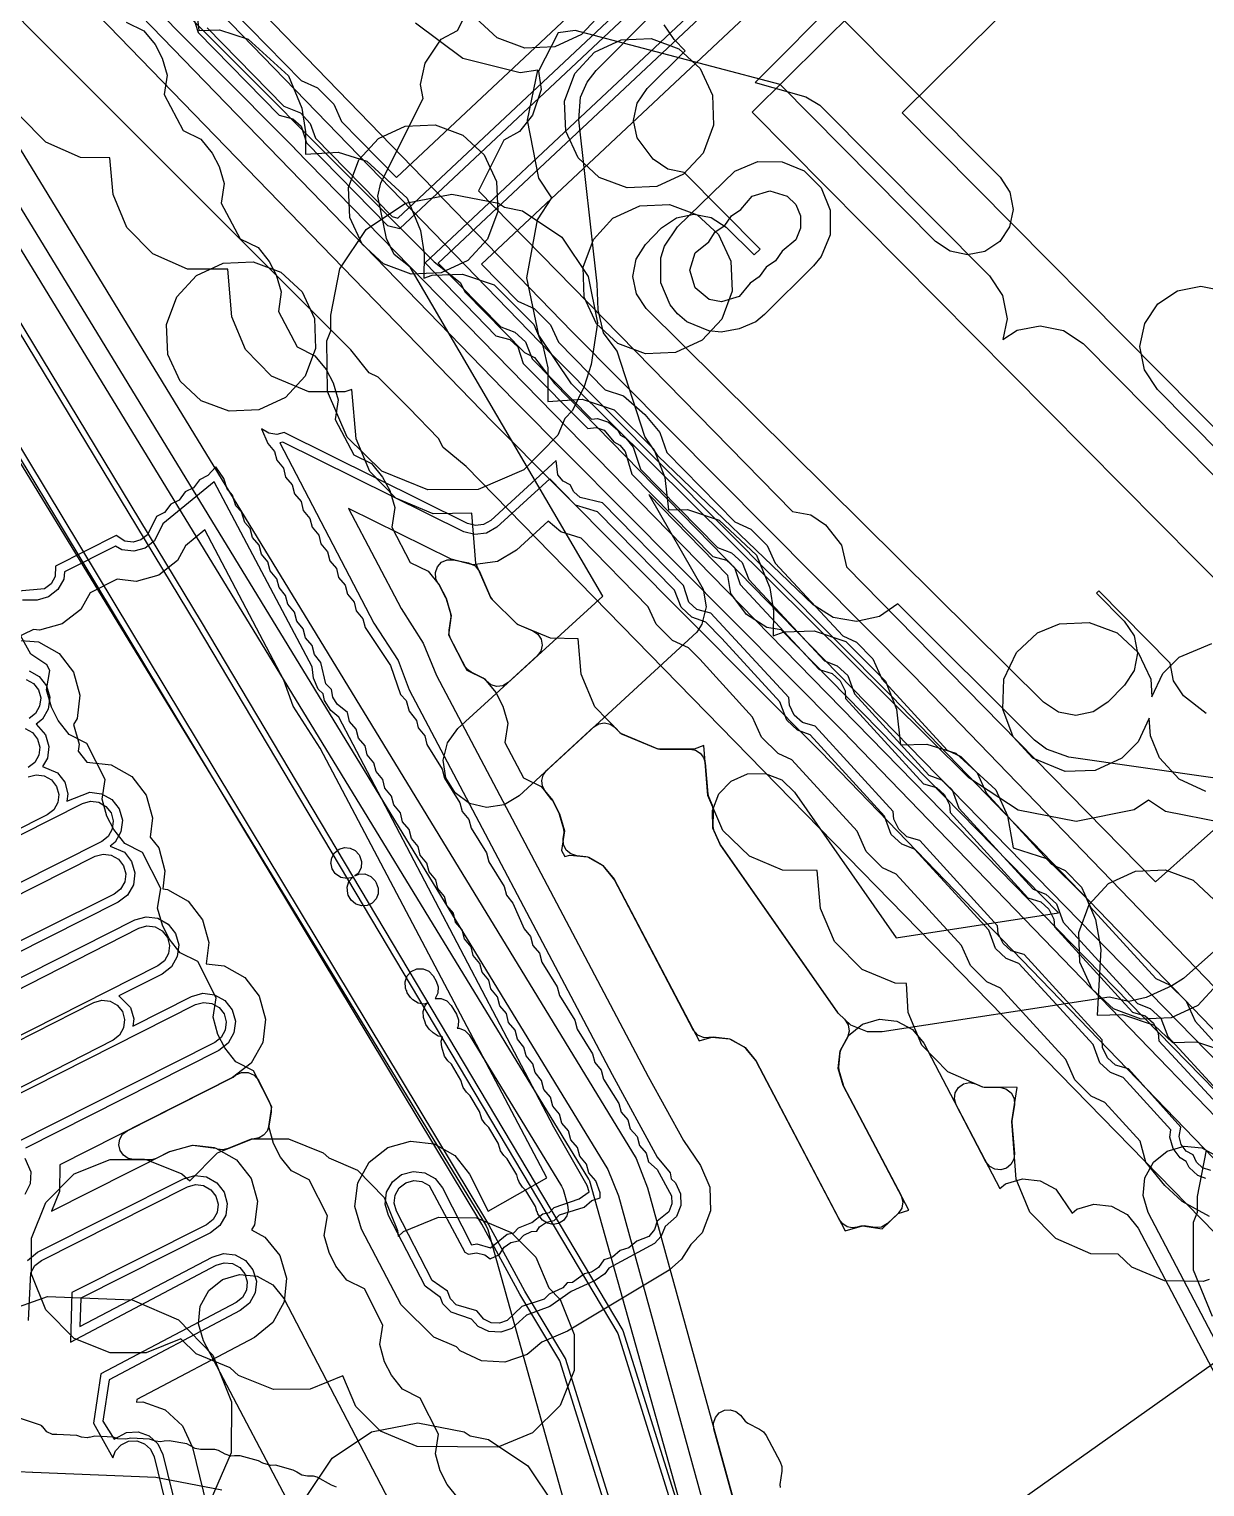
# Model space of a CAD drawing. Header units: metres. Extents: x -2677 to -840, y 169 to 1487.
# Drawn here: x -1627.6 to -1588.8, y 901.7 to 949.78 of the extents above; entities that cross this region are included whole.
import ezdxf

# ---------------------------------------------------------------- set-up
doc = ezdxf.new("R2010")
doc.units = ezdxf.units.M
for name, color, linetype in [('AI_GREENING_ALLOWED_ZONE', 4, 'Continuous'), ('AI_GREENING_EXCLUSIONS', 1, 'Continuous'), ('AI_GREENING_LAWN', 82, 'Continuous')]:
    doc.layers.add(name, color=color, linetype=linetype)

msp = doc.modelspace()

# ---------------------------------------------------------------- linework, layer by layer
at = {"layer": 'AI_GREENING_ALLOWED_ZONE'}
for points in [[(-1614.089, 931.477), (-1614.182, 931.657), (-1614.196, 931.859), (-1614.128, 932.05), (-1613.99, 932.199), (-1613.805, 932.28), (-1613.602, 932.282), (-1613.102, 932.181), (-1612.886, 932.079), (-1612.742, 931.89), (-1612.377, 931.048), (-1612.323, 930.969), (-1611.515, 930.181), (-1611.437, 930.13), (-1610.976, 929.937), (-1610.811, 929.825), (-1610.703, 929.658), (-1610.669, 929.461), (-1610.714, 929.268), (-1610.831, 929.107), (-1611.789, 928.23), (-1611.965, 928.126), (-1612.167, 928.101), (-1612.362, 928.158), (-1612.519, 928.289), (-1612.535, 928.31), (-1612.621, 928.379), (-1613.01, 928.569), (-1613.139, 928.66), (-1613.233, 928.786), (-1613.691, 929.658), (-1613.741, 929.807), (-1613.743, 929.964), (-1613.679, 930.394), (-1613.686, 930.501), (-1613.83, 930.986), (-1613.848, 931.031), (-1614.058, 931.43), (-1614.085, 931.471), (-1614.089, 931.477)], [(-1610.575, 924.644), (-1610.664, 924.809), (-1610.685, 924.995), (-1610.637, 925.176), (-1610.525, 925.326), (-1608.962, 926.765), (-1608.798, 926.866), (-1608.61, 926.897), (-1608.423, 926.855), (-1608.265, 926.746), (-1608.11, 926.587), (-1608.028, 926.532), (-1606.889, 926.055), (-1606.793, 926.036), (-1605.791, 926.036), (-1605.609, 926.002), (-1605.452, 925.904), (-1605.342, 925.756), (-1605.292, 925.578), (-1605.206, 924.545), (-1605.186, 924.467), (-1605.064, 924.186), (-1605.023, 923.975), (-1605.035, 923.482), (-1605.014, 923.377), (-1604.81, 922.914), (-1604.786, 922.871), (-1600.92, 917.35), (-1600.889, 917.313), (-1600.69, 917.123), (-1600.57, 916.943), (-1600.537, 916.73), (-1600.596, 916.523), (-1600.814, 916.122), (-1600.843, 916.03), (-1600.894, 915.545), (-1600.885, 915.449), (-1600.74, 914.959), (-1600.722, 914.913), (-1598.826, 911.308), (-1598.77, 911.102), (-1598.804, 910.891), (-1598.923, 910.714), (-1599.271, 910.382), (-1599.466, 910.266), (-1599.693, 910.249), (-1600.049, 910.304), (-1600.157, 910.297), (-1600.273, 910.262), (-1600.443, 910.242), (-1600.609, 910.281), (-1600.753, 910.373), (-1600.858, 910.509), (-1603.596, 915.719), (-1603.623, 915.76), (-1603.945, 916.157), (-1604.019, 916.219), (-1604.447, 916.452), (-1604.539, 916.48), (-1605.023, 916.531), (-1605.168, 916.518), (-1605.169, 916.524), (-1605.328, 916.515), (-1605.537, 916.603), (-1605.685, 916.775), (-1608.286, 921.722), (-1608.313, 921.763), (-1608.634, 922.16), (-1608.709, 922.222), (-1609.136, 922.455), (-1609.229, 922.483), (-1609.532, 922.515), (-1609.723, 922.576), (-1609.875, 922.706), (-1609.963, 922.886), (-1609.974, 923.086), (-1609.944, 923.288), (-1609.952, 923.395), (-1610.095, 923.88), (-1610.113, 923.925), (-1610.323, 924.324), (-1610.35, 924.365), (-1610.575, 924.644)], [(-1624.145, 912.499), (-1624.332, 912.536), (-1624.491, 912.639), (-1624.601, 912.794), (-1624.645, 912.978), (-1624.616, 913.166), (-1624.52, 913.33), (-1624.37, 913.446), (-1620.916, 915.187), (-1620.874, 915.213), (-1620.792, 915.277), (-1620.595, 915.371), (-1620.376, 915.371), (-1620.178, 915.279), (-1620.039, 915.11), (-1619.667, 914.379), (-1619.618, 914.23), (-1619.619, 914.072), (-1619.695, 913.601), (-1619.753, 913.435), (-1619.865, 913.3), (-1620.016, 913.211), (-1620.174, 913.183), (-1620.28, 913.163), (-1621.04, 912.855), (-1621.211, 912.818), (-1621.384, 912.843), (-1621.486, 912.877), (-1622.163, 912.96), (-1622.259, 912.953), (-1622.94, 912.764), (-1622.986, 912.746), (-1623.411, 912.532), (-1623.568, 912.483), (-1623.731, 912.487), (-1623.794, 912.499), (-1624.145, 912.499)], [(-1597.01, 914.3), (-1597.066, 914.496), (-1597.039, 914.698), (-1596.934, 914.873), (-1596.768, 914.991), (-1596.568, 915.033), (-1596.369, 914.991), (-1596.173, 914.906), (-1596.078, 914.886), (-1595.572, 914.879), (-1595.365, 914.831), (-1595.197, 914.701), (-1595.098, 914.514), (-1595.085, 914.302), (-1595.167, 913.777), (-1595.169, 913.718), (-1595.083, 912.698), (-1595.104, 912.504), (-1595.198, 912.334), (-1595.35, 912.212), (-1595.537, 912.158), (-1595.73, 912.179), (-1595.901, 912.272), (-1596.023, 912.423), (-1597.01, 914.3)]]:
    msp.add_lwpolyline(points, close=True, dxfattribs=at)
msp.add_lwpolyline([(-1603.636, 898.666), (-1605, 903.612), (-1605, 903.612), (-1605.014, 903.805), (-1604.954, 903.99), (-1604.828, 904.137), (-1604.656, 904.226), (-1604.463, 904.242), (-1604.278, 904.184), (-1604.129, 904.06), (-1603.972, 903.865), (-1603.888, 903.799), (-1603.497, 903.607), (-1603.369, 903.517), (-1603.274, 903.391), (-1602.816, 902.519), (-1602.766, 902.37), (-1602.764, 902.213), (-1602.828, 901.782), (-1602.821, 901.676)], dxfattribs=at)
at = {"layer": 'AI_GREENING_EXCLUSIONS'}
for points in [[(-1648.112, 973.134), (-1622.093, 930.13), (-1608.179, 906.756), (-1604.538, 895.16), (-1604.12, 894.621), (-1604.086, 894.246), (-1604.323, 893.954), (-1604.506, 893.895), (-1604.869, 893.996), (-1607.023, 895.706), (-1607.054, 896.112), (-1606.897, 896.339), (-1609.902, 905.934), (-1611.238, 908.157), (-1612.493, 910.468), (-1641.603, 958.753)], [(-1647.854, 973.095), (-1621.922, 930.233), (-1608.008, 906.858), (-1604.348, 895.223), (-1603.942, 894.713), (-1603.867, 894.455), (-1603.894, 894.188), (-1604.021, 893.951), (-1604.227, 893.779), (-1604.482, 893.697), (-1604.75, 893.717), (-1604.991, 893.837), (-1607.01, 895.389), (-1607.199, 895.611), (-1607.281, 895.89), (-1607.242, 896.179), (-1607.119, 896.379), (-1610.086, 905.851), (-1611.412, 908.059), (-1612.667, 910.369), (-1641.774, 958.649)], [(-1587.87, 962.756), (-1603.735, 947.047), (-1587.863, 931.036)], [(-1620.867, 950.379), (-1618.624, 948.095), (-1618.09, 947.852), (-1617.55, 947.312), (-1617.29, 946.738), (-1615.475, 944.89), (-1596.804, 962.398)], [(-1637.563, 961.636), (-1607.565, 912.532), (-1607.191, 911.561), (-1602.871, 895.888)], [(-1633.68, 961.56), (-1614.231, 942.11), (-1613.373, 941.433), (-1613.213, 941.105), (-1611.249, 939.115), (-1610.925, 938.953), (-1610.266, 938.099), (-1585.915, 913.189)], [(-1633.68, 961.56), (-1614.231, 942.11), (-1613.373, 941.433), (-1613.213, 941.105), (-1611.249, 939.115), (-1610.925, 938.953), (-1610.266, 938.099), (-1585.915, 913.189)], [(-1622.206, 950.226), (-1622.027, 949.674), (-1619.353, 946.953), (-1618.897, 946.828), (-1618.628, 946.585), (-1618.449, 946.033), (-1615.776, 943.312), (-1615.369, 943.207), (-1595.915, 961.45)], [(-1621.733, 949.83), (-1619.194, 947.247), (-1618.65, 947.023), (-1618.326, 946.673), (-1618.155, 946.189), (-1615.617, 943.606), (-1615.437, 943.555), (-1596.12, 961.668)], [(-1586.583, 908.15), (-1613.178, 935.356), (-1613.94, 935.98), (-1614.089, 936.287), (-1615.076, 937.298), (-1616.081, 938.303), (-1616.378, 938.451), (-1616.986, 939.208), (-1638.601, 960.825)], [(-1586.583, 908.15), (-1613.178, 935.356), (-1613.94, 935.98), (-1614.089, 936.287), (-1615.076, 937.298), (-1616.081, 938.303), (-1616.378, 938.451), (-1616.986, 939.208), (-1638.601, 960.825)], [(-1638.445, 961.159), (-1608.5, 912.164), (-1608.155, 911.295), (-1603.783, 895.435)], [(-1594.957, 960.428), (-1614.53, 942.074), (-1612.198, 939.671), (-1611.742, 939.546), (-1611.473, 939.303), (-1611.294, 938.751), (-1609.165, 936.614), (-1608.884, 936.64), (-1608.624, 936.556), (-1608.31, 936.171), (-1608.103, 936.063), (-1607.928, 935.853), (-1607.717, 935.11), (-1605.043, 932.389), (-1604.587, 932.264), (-1604.319, 932.021), (-1604.14, 931.469), (-1601.527, 928.66), (-1601.103, 928.534), (-1600.834, 928.292), (-1600.675, 927.959), (-1600.655, 927.706), (-1598.082, 924.893), (-1597.658, 924.768), (-1597.389, 924.525), (-1597.23, 924.193), (-1597.21, 923.94), (-1594.637, 921.127), (-1594.213, 921.002), (-1593.944, 920.759), (-1593.785, 920.427), (-1593.765, 920.173), (-1591.192, 917.36), (-1590.768, 917.235), (-1590.499, 916.992), (-1590.34, 916.66), (-1590.32, 916.407), (-1588.538, 914.49)], [(-1594.752, 960.21), (-1614.101, 942.065), (-1612.039, 939.965), (-1611.574, 939.794), (-1611.225, 939.471), (-1611, 938.907), (-1609.048, 936.922), (-1608.85, 936.938), (-1608.478, 936.818), (-1608.181, 936.566), (-1608.09, 936.388), (-1607.914, 936.296), (-1607.665, 935.996), (-1607.423, 935.266), (-1604.884, 932.683), (-1604.419, 932.512), (-1604.07, 932.189), (-1603.846, 931.625), (-1601.356, 928.946), (-1600.935, 928.783), (-1600.586, 928.459), (-1600.361, 927.855), (-1597.911, 925.18), (-1597.49, 925.017), (-1597.141, 924.693), (-1596.916, 924.089), (-1594.466, 921.413), (-1594.045, 921.25), (-1593.695, 920.927), (-1593.471, 920.322), (-1591.021, 917.647), (-1590.6, 917.484), (-1590.25, 917.16), (-1590.026, 916.556), (-1588.409, 914.794)], [(-1585.407, 960.269), (-1598.784, 947.024), (-1587.846, 935.99)], [(-1594.068, 959.48), (-1612.67, 942.036), (-1611.469, 940.813), (-1610.936, 940.57), (-1610.395, 940.03), (-1610.135, 939.456), (-1608.593, 937.886), (-1607.991, 937.692), (-1607.285, 937.073), (-1606.786, 936.474), (-1606.558, 935.815), (-1604.314, 933.531), (-1603.781, 933.288), (-1603.241, 932.748), (-1602.98, 932.174), (-1600.753, 929.77), (-1600.297, 929.559), (-1599.756, 929.018), (-1599.459, 928.355), (-1597.308, 926.003), (-1596.852, 925.792), (-1596.311, 925.252), (-1596.013, 924.589), (-1593.862, 922.237), (-1593.407, 922.026), (-1592.866, 921.486), (-1592.568, 920.822), (-1590.417, 918.47), (-1589.961, 918.259), (-1589.421, 917.719), (-1589.123, 917.056), (-1587.92, 915.74)], [(-1623.734, 954.291), (-1609.682, 939.797), (-1598.417, 928.467), (-1584.439, 914.008)], [(-1624.45, 953.593), (-1610.397, 939.096), (-1599.134, 927.77), (-1585.156, 913.311)], [(-1588.455, 925.081), (-1593.291, 925.772), (-1594.027, 926.031), (-1594.419, 926.334), (-1598.937, 930.829), (-1599.54, 930.408), (-1599.54, 930.408), (-1600.302, 930.24), (-1601.07, 930.376), (-1601.728, 930.797), (-1606.841, 935.704), (-1607.288, 936.343), (-1608.201, 939.157), (-1608.643, 939.765), (-1608.825, 940.524), (-1608.859, 941.386), (-1609.461, 946.791), (-1609.401, 947.545), (-1609.188, 948.041), (-1608.892, 948.422), (-1603.605, 953.742)], [(-1586.209, 911.596), (-1600.762, 926.642), (-1611.611, 937.55), (-1626.02, 952.409)], [(-1584.502, 922.919), (-1589.506, 918.47), (-1589.888, 918.223), (-1590.74, 917.84), (-1591.31, 917.709), (-1591.96, 917.852), (-1599.451, 916.707), (-1599.938, 916.713), (-1600.484, 916.925), (-1600.906, 917.33), (-1604.8, 922.892), (-1605.036, 923.427), (-1605.049, 924.012), (-1604.836, 924.558), (-1604.432, 924.981), (-1603.896, 925.216), (-1603.311, 925.229), (-1602.765, 925.017), (-1602.343, 924.612), (-1598.983, 919.814), (-1593.624, 920.632), (-1602.78, 929.969), (-1603.251, 930.046), (-1603.925, 930.478), (-1604.44, 931.166), (-1604.543, 931.767), (-1607.153, 934.429), (-1605.352, 931.308), (-1605.263, 930.729), (-1605.403, 930.161), (-1605.566, 929.891), (-1611.426, 924.497), (-1611.926, 924.194), (-1612.505, 924.106), (-1613.073, 924.245), (-1613.545, 924.592), (-1613.848, 925.092), (-1613.937, 925.671), (-1613.797, 926.239), (-1613.45, 926.711), (-1608.67, 931.084), (-1615.033, 941.938), (-1615.553, 942.353), (-1615.81, 942.878), (-1616.096, 944.277), (-1615.995, 944.718), (-1614.603, 947.493), (-1614.682, 947.963), (-1614.528, 948.661), (-1614.005, 949.45), (-1614.005, 949.45), (-1613.47, 949.741), (-1612.038, 952.527)], [(-1586.926, 910.899), (-1601.473, 925.94), (-1612.322, 936.847), (-1626.735, 951.709)], [(-1622.135, 950.857), (-1622.005, 949.741), (-1621.323, 949.759), (-1620.374, 949.459), (-1619.049, 948.248), (-1618.602, 947.173), (-1618.481, 946.403), (-1618.484, 945.666), (-1617.406, 945.725), (-1616.457, 945.425), (-1615.132, 944.214), (-1614.685, 943.139), (-1614.564, 942.369), (-1614.576, 941.57), (-1614.298, 941.674), (-1613.304, 941.701), (-1612.254, 941.349), (-1610.944, 940.044), (-1610.644, 939.334), (-1610.489, 938.615), (-1610.479, 937.505), (-1609.348, 937.583), (-1608.298, 937.231), (-1606.988, 935.926), (-1606.627, 934.997), (-1606.498, 933.924), (-1605.875, 933.941), (-1604.825, 933.589), (-1603.601, 932.43), (-1603.154, 931.355), (-1603.033, 930.585), (-1603.047, 929.772), (-1602.688, 929.907), (-1601.694, 929.934), (-1600.644, 929.582), (-1599.334, 928.277), (-1598.973, 927.348), (-1598.841, 926.18), (-1597.972, 926.203), (-1597.023, 925.903), (-1595.698, 924.692), (-1595.312, 923.836), (-1595.128, 922.781), (-1594.023, 922.431), (-1592.713, 921.126), (-1592.413, 920.416), (-1592.231, 919.427), (-1592.354, 917.254), (-1591.518, 917.277), (-1590.468, 916.925), (-1589.868, 916.358), (-1589.077, 916.379), (-1588.027, 916.027)], [(-1600.768, 950.922), (-1603.643, 948.028), (-1601.967, 947.548), (-1601.51, 947.28), (-1595.905, 941.649), (-1595.474, 940.998), (-1595.325, 940.232), (-1595.465, 939.546), (-1594.998, 939.855), (-1594.232, 940.003), (-1593.467, 939.848), (-1592.82, 939.412), (-1587.405, 933.949)], [(-1601.133, 950.498), (-1595.56, 944.897), (-1595.237, 944.408), (-1595.125, 943.834), (-1595.242, 943.26), (-1595.569, 942.775), (-1596.057, 942.452), (-1596.631, 942.341), (-1597.205, 942.457), (-1597.69, 942.784), (-1602.818, 947.957), (-1609.579, 949.735), (-1610.148, 949.668), (-1610.787, 948.399), (-1610.699, 947.789), (-1610.994, 946.948), (-1611.424, 946.41), (-1611.935, 946.122), (-1612.777, 944.449), (-1602.407, 933.874), (-1601.801, 933.761), (-1601.317, 933.431), (-1600.791, 932.767), (-1600.622, 932.053), (-1590.432, 921.662), (-1586.502, 925.155)], [(-1624.404, 950.015), (-1623.817, 949.729), (-1623.449, 949.274), (-1623.216, 948.832), (-1623.049, 948.271), (-1623.145, 947.625), (-1622.521, 946.44), (-1621.933, 946.154), (-1621.565, 945.699), (-1621.332, 945.257), (-1621.165, 944.696), (-1621.261, 944.049), (-1620.637, 942.865), (-1620.05, 942.579), (-1619.681, 942.124), (-1619.448, 941.682), (-1619.281, 941.121), (-1619.377, 940.474), (-1618.759, 939.3), (-1618.172, 939.013), (-1617.804, 938.558), (-1617.572, 938.116), (-1617.406, 937.554), (-1617.502, 936.908), (-1616.892, 935.747), (-1616.305, 935.46), (-1615.937, 935.005), (-1615.704, 934.563), (-1615.538, 934.001), (-1615.635, 933.355), (-1615.024, 932.194), (-1614.438, 931.907), (-1614.069, 931.452), (-1613.837, 931.01), (-1613.671, 930.448), (-1613.767, 929.802), (-1613.157, 928.641), (-1612.57, 928.354), (-1612.202, 927.899), (-1611.969, 927.457), (-1611.803, 926.895), (-1611.9, 926.249), (-1611.29, 925.088), (-1610.703, 924.801), (-1610.335, 924.346), (-1610.102, 923.904), (-1609.936, 923.342), (-1610.032, 922.696), (-1609.925, 922.491), (-1609.762, 922.54), (-1609.18, 922.478), (-1608.665, 922.199), (-1608.297, 921.744), (-1605.494, 916.412), (-1605.072, 916.537), (-1604.49, 916.475), (-1603.976, 916.196), (-1603.608, 915.741), (-1600.667, 910.145), (-1600.104, 910.312), (-1599.449, 910.211), (-1598.918, 910.719), (-1598.571, 910.822), (-1600.733, 914.935), (-1600.899, 915.496), (-1600.838, 916.078), (-1600.558, 916.593), (-1600.103, 916.961), (-1599.542, 917.127), (-1598.96, 917.065), (-1598.446, 916.786), (-1598.078, 916.331), (-1595.562, 911.544), (-1595.379, 911.692), (-1594.817, 911.858), (-1594.235, 911.797), (-1593.721, 911.517), (-1593.178, 910.73), (-1593.02, 910.858), (-1592.459, 911.024), (-1591.877, 910.962), (-1591.363, 910.683), (-1590.995, 910.228), (-1587.472, 903.524)], [(-1588.19, 923.6), (-1590.1, 923.981), (-1590.658, 924.354), (-1591.131, 924.034), (-1593.042, 923.645), (-1594.957, 924.016), (-1596.585, 925.093), (-1609.699, 938.084), (-1610.785, 939.689), (-1611.18, 941.585), (-1610.824, 943.49), (-1610.35, 944.221), (-1610.781, 944.871), (-1611.153, 946.787), (-1611.153, 946.787), (-1610.818, 948.429), (-1611.394, 948.344), (-1613.286, 948.819), (-1614.852, 949.983)], [(-1588.759, 927.214), (-1589.505, 927.798), (-1589.83, 928.285), (-1589.942, 928.872), (-1592.302, 931.253), (-1592.379, 931.177), (-1591.459, 930.259), (-1591.134, 929.773), (-1591.019, 929.201), (-1591.019, 929.201), (-1591.131, 928.628), (-1591.453, 928.141), (-1592, 927.589), (-1592.485, 927.262), (-1593.059, 927.145), (-1593.633, 927.256), (-1594.121, 927.579), (-1607.236, 940.571), (-1607.561, 941.052), (-1607.68, 941.621), (-1607.573, 942.193), (-1607.257, 942.68), (-1606.728, 943.227), (-1606.243, 943.561), (-1605.667, 943.683), (-1605.089, 943.574), (-1604.597, 943.251), (-1603.673, 942.339), (-1603.481, 942.529), (-1605.989, 945.059), (-1606.522, 945.167), (-1607.007, 945.495), (-1607.541, 946.196), (-1607.653, 946.771), (-1607.536, 947.344), (-1607.208, 947.83), (-1605.953, 949.072), (-1606.317, 949.44), (-1606.641, 949.93)], [(-1588.662, 908.538), (-1588.857, 908.474), (-1590.126, 908.491), (-1591.21, 908.944), (-1591.66, 909.372), (-1592.567, 909.389), (-1593.718, 909.887), (-1594.573, 910.764), (-1595.026, 911.848), (-1595.171, 913.748), (-1594.996, 914.87), (-1596.127, 914.887), (-1597.278, 915.385), (-1598.136, 916.265), (-1598.589, 917.349), (-1598.651, 918.298), (-1599.021, 918.315), (-1600.105, 918.768), (-1601.027, 919.69), (-1601.48, 920.774), (-1601.593, 922.029), (-1602.743, 922.046), (-1603.827, 922.499), (-1604.704, 923.354), (-1605.202, 924.505), (-1605.34, 926.15), (-1605.655, 926.036), (-1606.843, 926.036), (-1608.075, 926.551), (-1608.93, 927.428), (-1609.383, 928.512), (-1609.486, 929.678), (-1610.397, 929.695), (-1611.481, 930.148), (-1612.358, 931.003), (-1612.856, 932.154), (-1612.995, 933.816), (-1614.272, 933.796), (-1615.504, 934.311), (-1616.359, 935.188), (-1616.812, 936.272), (-1616.95, 937.902), (-1617.186, 937.82), (-1618.374, 937.82), (-1619.606, 938.335), (-1620.461, 939.212), (-1620.914, 940.296), (-1621.05, 941.865), (-1622.372, 941.871), (-1623.523, 942.369), (-1624.378, 943.246), (-1624.831, 944.33), (-1624.939, 945.538), (-1625.905, 945.555), (-1627.056, 946.053), (-1627.911, 946.93)], [(-1586.11, 933.607), (-1590.361, 937.895), (-1590.791, 938.546), (-1590.94, 939.312), (-1590.785, 940.077), (-1590.348, 940.724), (-1589.698, 941.155), (-1588.932, 941.303), (-1588.167, 941.148)], [(-1588.598, 912.134), (-1588.875, 912.226), (-1589.077, 912.41), (-1589.187, 912.646), (-1589.412, 912.775), (-1589.579, 912.991), (-1589.651, 913.254), (-1589.592, 913.568), (-1591.321, 915.488), (-1591.745, 915.614), (-1592.013, 915.856), (-1592.173, 916.189), (-1592.192, 916.442), (-1594.766, 919.255), (-1595.19, 919.38), (-1595.459, 919.623), (-1595.618, 919.955), (-1595.638, 920.208), (-1598.211, 923.021), (-1598.635, 923.146), (-1598.904, 923.389), (-1599.063, 923.721), (-1599.083, 923.975), (-1601.656, 926.787), (-1602.08, 926.913), (-1602.349, 927.156), (-1602.508, 927.488), (-1602.528, 927.741), (-1605.108, 930.517), (-1605.564, 930.642), (-1605.833, 930.885), (-1606.012, 931.437), (-1608.685, 934.158), (-1609.421, 934.34), (-1609.629, 934.517), (-1609.748, 934.748), (-1609.978, 934.869), (-1610.153, 935.079), (-1610.214, 935.551), (-1612.368, 933.581), (-1612.605, 933.445), (-1612.876, 933.41), (-1613.14, 933.481), (-1619.191, 936.478), (-1619.427, 936.418), (-1619.698, 936.456), (-1619.932, 936.595), (-1619.722, 936.113), (-1619.503, 935.851), (-1619.43, 935.562), (-1619.213, 935.302), (-1619.139, 935.01), (-1618.921, 934.75), (-1618.847, 934.458), (-1618.63, 934.198), (-1618.556, 933.906), (-1618.338, 933.646), (-1618.264, 933.355), (-1618.047, 933.094), (-1617.973, 932.803), (-1617.755, 932.543), (-1617.681, 932.251), (-1617.464, 931.991), (-1617.39, 931.699), (-1617.172, 931.439), (-1617.099, 931.148), (-1616.881, 930.888), (-1616.807, 930.596), (-1616.589, 930.336), (-1616.516, 930.044), (-1615.675, 928.793), (-1615.35, 927.837), (-1615.165, 927.636), (-1615.058, 927.285), (-1614.82, 926.98), (-1614.767, 926.734), (-1614.549, 926.474), (-1614.476, 926.182), (-1613.967, 925.37), (-1613.893, 925.078), (-1613.384, 924.267), (-1613.31, 923.975), (-1613.092, 923.715), (-1613.018, 923.423), (-1612.509, 922.611), (-1612.435, 922.319), (-1611.926, 921.506), (-1611.853, 921.216), (-1611.635, 920.956), (-1611.27, 920.112), (-1611.052, 919.853), (-1610.978, 919.561), (-1610.761, 919.301), (-1610.687, 919.009), (-1610.178, 918.197), (-1610.104, 917.905), (-1609.595, 917.094), (-1609.521, 916.802), (-1609.011, 915.988), (-1608.938, 915.698), (-1608.721, 915.439), (-1608.647, 915.147), (-1608.139, 914.35), (-1608.061, 914.059), (-1607.84, 913.802), (-1607.762, 913.511), (-1607.541, 913.254), (-1607.463, 912.964), (-1607.242, 912.707), (-1607.164, 912.416), (-1606.878, 912.17), (-1606.4, 911.303), (-1606.393, 911.03), (-1606.492, 910.775), (-1606.879, 910.465), (-1606.966, 910.189), (-1607.156, 909.961), (-1607.551, 909.808), (-1607.806, 909.582), (-1608.093, 909.499), (-1608.348, 909.273), (-1608.636, 909.19), (-1608.816, 908.935), (-1609.04, 908.779), (-1609.269, 908.729), (-1609.674, 908.442), (-1609.846, 908.434), (-1609.989, 908.266), (-1610.442, 908.06), (-1610.6, 907.888), (-1611.346, 907.646), (-1611.826, 907.185), (-1612.083, 907.095), (-1612.356, 907.11), (-1612.602, 907.228), (-1612.827, 907.503), (-1613.505, 907.705), (-1613.695, 907.902), (-1613.794, 908.154), (-1614.301, 908.504), (-1615.479, 910.789), (-1615.553, 911.052), (-1615.521, 911.323), (-1615.387, 911.561), (-1615.173, 911.73), (-1614.91, 911.804), (-1614.639, 911.772), (-1614.4, 911.639), (-1613.22, 909.438), (-1613.102, 909.371), (-1612.834, 909.415), (-1612.569, 909.352), (-1612.391, 909.224), (-1612.078, 909.365), (-1611.929, 909.603), (-1611.704, 909.759), (-1611.45, 909.815), (-1611.275, 910.006), (-1611.027, 910.121), (-1610.847, 910.129), (-1610.755, 910.272), (-1610.531, 910.428), (-1610.276, 910.484), (-1610.101, 910.675), (-1609.286, 910.92), (-1609.034, 911.146), (-1608.753, 911.228), (-1608.757, 911.396), (-1608.905, 911.797), (-1609.127, 912.055), (-1609.204, 912.344), (-1609.426, 912.603), (-1609.503, 912.892), (-1609.724, 913.149), (-1609.802, 913.439), (-1610.024, 913.696), (-1610.102, 913.998), (-1610.322, 914.26), (-1610.396, 914.551), (-1610.614, 914.811), (-1610.688, 915.103), (-1610.905, 915.363), (-1610.979, 915.655), (-1611.197, 915.915), (-1611.271, 916.207), (-1611.488, 916.467), (-1611.562, 916.759), (-1611.78, 917.019), (-1611.853, 917.31), (-1612.071, 917.57), (-1612.145, 917.862), (-1612.362, 918.122), (-1612.436, 918.414), (-1612.654, 918.674), (-1612.728, 918.966), (-1612.945, 919.225), (-1613.019, 919.517), (-1613.237, 919.777), (-1613.311, 920.069), (-1613.528, 920.329), (-1613.602, 920.621), (-1613.82, 920.881), (-1613.894, 921.173), (-1614.111, 921.433), (-1614.185, 921.724), (-1614.403, 921.984), (-1614.476, 922.276), (-1614.694, 922.536), (-1614.768, 922.828), (-1614.985, 923.088), (-1615.059, 923.38), (-1615.277, 923.639), (-1615.351, 923.931), (-1615.568, 924.192), (-1615.642, 924.483), (-1615.86, 924.743), (-1615.934, 925.035), (-1616.151, 925.295), (-1616.225, 925.587), (-1616.443, 925.847), (-1616.517, 926.138), (-1616.734, 926.398), (-1616.808, 926.69), (-1617.026, 926.95), (-1617.099, 927.242), (-1617.432, 927.52), (-1617.581, 927.749), (-1617.628, 928.005), (-1617.813, 928.187), (-1617.974, 928.897), (-1618.191, 929.157), (-1618.265, 929.449), (-1618.483, 929.709), (-1618.557, 930.001), (-1618.774, 930.261), (-1618.848, 930.552), (-1619.066, 930.812), (-1619.14, 931.104), (-1619.357, 931.364), (-1619.431, 931.656), (-1619.649, 931.916), (-1619.722, 932.208), (-1619.94, 932.468), (-1620.014, 932.759), (-1620.231, 933.019), (-1620.305, 933.311), (-1620.49, 933.512), (-1620.597, 933.863), (-1620.782, 934.064), (-1620.888, 934.415), (-1621.073, 934.616), (-1621.18, 934.966), (-1621.443, 935.347), (-1621.71, 935.058), (-1621.977, 934.923), (-1622.183, 934.654), (-1622.451, 934.518), (-1622.657, 934.248), (-1622.925, 934.112), (-1623.131, 933.843), (-1623.4, 933.707), (-1623.697, 933.104), (-1623.912, 932.935), (-1624.175, 932.862), (-1624.446, 932.895), (-1624.727, 933.083), (-1626.733, 932.068), (-1626.747, 931.73), (-1626.881, 931.492), (-1627.096, 931.323), (-1627.954, 931.243)], [(-1588.77, 911.875), (-1589.03, 911.969), (-1589.318, 912.232), (-1589.414, 912.437), (-1589.609, 912.549), (-1589.848, 912.857), (-1589.95, 913.234), (-1589.919, 913.481), (-1591.491, 915.202), (-1591.913, 915.365), (-1592.262, 915.689), (-1592.486, 916.293), (-1594.936, 918.968), (-1595.358, 919.131), (-1595.707, 919.455), (-1595.932, 920.059), (-1598.382, 922.734), (-1598.803, 922.898), (-1599.152, 923.221), (-1599.377, 923.825), (-1601.827, 926.501), (-1602.248, 926.664), (-1602.597, 926.988), (-1602.822, 927.592), (-1604.743, 929.688), (-1605.267, 930.223), (-1605.732, 930.393), (-1606.082, 930.717), (-1606.306, 931.281), (-1608.845, 933.864), (-1609.567, 934.078), (-1610.422, 934.955), (-1612.171, 933.355), (-1612.509, 933.161), (-1612.896, 933.11), (-1613.252, 933.202), (-1619.232, 936.164), (-1619.328, 936.139), (-1616.231, 930.194), (-1615.428, 928.962), (-1615.065, 927.987), (-1608.362, 915.297), (-1606.881, 912.57), (-1606.449, 912.058), (-1606.41, 911.863), (-1606.266, 911.726), (-1606.108, 911.369), (-1606.098, 910.979), (-1606.238, 910.615), (-1606.608, 910.287), (-1606.745, 909.972), (-1606.969, 909.726), (-1608.476, 908.911), (-1608.6, 908.726), (-1608.92, 908.504), (-1609.717, 908.145), (-1610.423, 907.646), (-1611.187, 907.366), (-1611.673, 906.927), (-1612.041, 906.798), (-1612.431, 906.819), (-1612.782, 906.988), (-1613.003, 907.235), (-1613.676, 907.459), (-1613.947, 907.74), (-1614.026, 907.941), (-1614.538, 908.32), (-1615.746, 910.653), (-1615.852, 911.028), (-1615.806, 911.416), (-1615.615, 911.756), (-1615.309, 911.998), (-1614.933, 912.104), (-1614.546, 912.058), (-1614.205, 911.867), (-1613.964, 911.56), (-1613.008, 909.684), (-1612.824, 909.714), (-1612.381, 909.58), (-1611.824, 910.034), (-1611.604, 910.082), (-1611.452, 910.248), (-1611.012, 910.416), (-1610.651, 910.703), (-1610.43, 910.751), (-1610.278, 910.917), (-1609.446, 911.2), (-1609.125, 911.435), (-1609.187, 911.642), (-1610.291, 913.56), (-1617.384, 927.092), (-1617.647, 927.311), (-1617.859, 927.638), (-1617.9, 927.86), (-1618.061, 928.017), (-1618.214, 928.376), (-1618.258, 928.747), (-1621.495, 934.848), (-1623.191, 933.462), (-1623.469, 932.909), (-1623.776, 932.668), (-1624.152, 932.563), (-1624.54, 932.61), (-1624.757, 932.732), (-1626.432, 931.884), (-1626.462, 931.636), (-1626.653, 931.297), (-1626.96, 931.056), (-1627.336, 930.951), (-1627.819, 930.951)], [(-1588.65, 910.612), (-1589.548, 911.114), (-1590.124, 911.64), (-1590.743, 912.411), (-1590.933, 913.107), (-1592.095, 914.378), (-1592.551, 914.589), (-1593.091, 915.13), (-1593.389, 915.793), (-1595.54, 918.145), (-1595.996, 918.356), (-1596.536, 918.896), (-1596.834, 919.559), (-1598.985, 921.911), (-1599.441, 922.122), (-1599.982, 922.662), (-1600.279, 923.326), (-1602.43, 925.677), (-1602.886, 925.889), (-1603.427, 926.429), (-1603.724, 927.092), (-1605.469, 928.999), (-1605.837, 929.374), (-1606.371, 929.618), (-1606.911, 930.158), (-1607.171, 930.732), (-1609.389, 932.99), (-1610.054, 933.204), (-1610.469, 933.557), (-1611.513, 932.602), (-1612.147, 932.228), (-1612.963, 932.113), (-1613.676, 932.296), (-1617.068, 933.976), (-1615.325, 930.673), (-1614.602, 929.527), (-1614.159, 928.466), (-1607.17, 915.241), (-1606.004, 913.12), (-1605.449, 912.302), (-1605.132, 911.589), (-1605.113, 910.809), (-1605.393, 910.08), (-1605.765, 909.69), (-1606.068, 909.212), (-1606.485, 908.843), (-1609.832, 906.839), (-1610.679, 906.476), (-1611.164, 906.066), (-1611.9, 905.808), (-1612.679, 905.851), (-1613.383, 906.189), (-1613.5, 906.319), (-1614.247, 906.638), (-1615.327, 907.706), (-1616.637, 910.199), (-1616.849, 910.95), (-1616.757, 911.725), (-1616.376, 912.406), (-1615.763, 912.889), (-1615.012, 913.1), (-1614.237, 913.009), (-1613.556, 912.627), (-1613.073, 912.014), (-1612.451, 910.793), (-1610.514, 911.889), (-1617.998, 926.061), (-1618.886, 927.453), (-1619.194, 928.311), (-1621.809, 933.265), (-1622.439, 932.739), (-1622.711, 932.257), (-1623.325, 931.776), (-1624.076, 931.566), (-1624.698, 931.641), (-1625.587, 931.19), (-1625.895, 930.645), (-1626.509, 930.164), (-1627.26, 929.954), (-1627.459, 929.978), (-1628.165, 929.639), (-1627.295, 929.57), (-1626.616, 929.186), (-1626.136, 928.571), (-1625.927, 927.819), (-1626.022, 927.044), (-1626.135, 926.844), (-1625.957, 926.2), (-1625.986, 925.966), (-1625.701, 925.602), (-1624.899, 925.514), (-1624.22, 925.13), (-1623.74, 924.515), (-1623.531, 923.763), (-1623.608, 923.133), (-1623.328, 922.775), (-1623.12, 922.023), (-1623.193, 921.426), (-1623.039, 921.407), (-1622.36, 921.022), (-1621.88, 920.408), (-1621.671, 919.656), (-1621.757, 918.956), (-1621.168, 918.884), (-1620.488, 918.499), (-1620.008, 917.884), (-1619.799, 917.132), (-1619.895, 916.358), (-1620.279, 915.679), (-1620.894, 915.198), (-1626.593, 912.326), (-1626.605, 911.441), (-1626.869, 910.789), (-1622.964, 912.757), (-1622.212, 912.966), (-1621.437, 912.871), (-1620.758, 912.487), (-1620.278, 911.872), (-1620.069, 911.12), (-1620.164, 910.345), (-1620.262, 910.173), (-1619.822, 909.934), (-1619.331, 909.328), (-1619.109, 908.58), (-1619.19, 907.804), (-1619.562, 907.118), (-1620.169, 906.626), (-1624.05, 904.582), (-1624.063, 904.492), (-1623.853, 904.502), (-1623.119, 904.235), (-1622.544, 903.707), (-1622.214, 903), (-1620.475, 895.888)], [(-1613.449, 901.322), (-1613.812, 901.782), (-1614.039, 902.228), (-1614.197, 902.791), (-1614.093, 903.436), (-1614.7, 904.627), (-1615.283, 904.922), (-1615.645, 905.381), (-1615.872, 905.827), (-1616.031, 906.39), (-1615.926, 907.035), (-1616.533, 908.226), (-1617.116, 908.521), (-1617.478, 908.981), (-1617.705, 909.426), (-1617.864, 909.989), (-1617.759, 910.634), (-1618.366, 911.826), (-1618.949, 912.12), (-1619.311, 912.58), (-1619.538, 913.025), (-1619.697, 913.589), (-1619.593, 914.234), (-1620.199, 915.425), (-1620.782, 915.719), (-1621.145, 916.179), (-1621.371, 916.625), (-1621.53, 917.188), (-1621.426, 917.833), (-1622.032, 919.024), (-1622.616, 919.319), (-1622.978, 919.778), (-1623.205, 920.224), (-1623.363, 920.787), (-1623.259, 921.432), (-1623.866, 922.623), (-1624.449, 922.918), (-1624.811, 923.378), (-1625.038, 923.823), (-1625.197, 924.386), (-1625.092, 925.031), (-1625.699, 926.223), (-1626.282, 926.517), (-1626.644, 926.977), (-1626.871, 927.422), (-1627.03, 927.986), (-1626.925, 928.631), (-1627.021, 928.819), (-1627.552, 929.17), (-1628.059, 930.085)], [(-1588.762, 924.64), (-1589.644, 925.049), (-1590.291, 925.748), (-1590.593, 926.471), (-1590.632, 927.053), (-1590.996, 926.28), (-1591.536, 925.74), (-1592.418, 925.331), (-1593.404, 925.292), (-1594.48, 925.74), (-1595.127, 926.439), (-1595.468, 927.356), (-1595.429, 928.342), (-1595.429, 928.342), (-1595.02, 929.224), (-1594.321, 929.871), (-1593.598, 930.173), (-1592.612, 930.212), (-1591.695, 929.871), (-1590.996, 929.224), (-1590.587, 928.342), (-1590.548, 927.76), (-1590.184, 928.533), (-1589.644, 929.073), (-1588.568, 929.521)], [(-1627.608, 928.62), (-1627.269, 928.428), (-1627.028, 928.121), (-1626.924, 927.745), (-1626.972, 927.357), (-1627.164, 927.018), (-1627.375, 926.853), (-1627.059, 926.502), (-1626.954, 926.126), (-1627.002, 925.739), (-1627.16, 925.459), (-1626.67, 925.249), (-1626.43, 924.941), (-1626.326, 924.565), (-1626.356, 924.316), (-1625.6, 924.612), (-1625.212, 924.565), (-1624.873, 924.373), (-1624.632, 924.065), (-1624.528, 923.689), (-1624.576, 923.302), (-1624.768, 922.962), (-1624.925, 922.839), (-1624.462, 922.632), (-1624.221, 922.325), (-1624.117, 921.949), (-1624.165, 921.561), (-1624.357, 921.222), (-1624.664, 920.982), (-1631.538, 917.526)], [(-1627.702, 928.335), (-1627.465, 928.201), (-1627.296, 927.986), (-1627.223, 927.722), (-1627.257, 927.451), (-1627.391, 927.214), (-1627.606, 927.046)], [(-1627.732, 926.717), (-1627.495, 926.582), (-1627.326, 926.367), (-1627.253, 926.104), (-1627.287, 925.833), (-1627.421, 925.595), (-1627.636, 925.427)], [(-1627.638, 925.116), (-1627.375, 925.189), (-1627.104, 925.156), (-1626.866, 925.021), (-1626.698, 924.806), (-1626.625, 924.543), (-1626.658, 924.272), (-1626.792, 924.034), (-1627.008, 923.866), (-1632.752, 920.971)], [(-1632.946, 920.659), (-1625.841, 924.24), (-1625.577, 924.313), (-1625.306, 924.28), (-1625.069, 924.145), (-1624.9, 923.93), (-1624.827, 923.667), (-1624.861, 923.396), (-1624.995, 923.158), (-1625.21, 922.99), (-1632.268, 919.432)], [(-1632.153, 919.111), (-1625.43, 922.5), (-1625.166, 922.573), (-1624.895, 922.539), (-1624.658, 922.405), (-1624.489, 922.19), (-1624.416, 921.926), (-1624.45, 921.655), (-1624.584, 921.418), (-1624.799, 921.249), (-1631.996, 917.675)], [(-1631.107, 916.876), (-1624.116, 920.4), (-1623.74, 920.505), (-1623.352, 920.457), (-1623.013, 920.265), (-1622.773, 919.957), (-1622.668, 919.581), (-1622.716, 919.194), (-1622.908, 918.855), (-1623.216, 918.614), (-1624.64, 917.896), (-1624.26, 917.512), (-1624.154, 917.137), (-1624.182, 916.9), (-1622.244, 917.877), (-1621.868, 917.981), (-1621.481, 917.934), (-1621.141, 917.742), (-1620.901, 917.434), (-1620.797, 917.058), (-1620.844, 916.671), (-1621.036, 916.331), (-1621.344, 916.091), (-1627.727, 912.874)], [(-1631.187, 916.454), (-1623.981, 920.132), (-1623.717, 920.205), (-1623.446, 920.172), (-1623.209, 920.038), (-1623.041, 919.822), (-1622.968, 919.559), (-1623.001, 919.288), (-1623.135, 919.05), (-1623.351, 918.882), (-1630.014, 915.523)], [(-1630.021, 915.363), (-1625.469, 917.682), (-1625.206, 917.756), (-1624.935, 917.724), (-1624.696, 917.591), (-1624.527, 917.376), (-1624.453, 917.113), (-1624.485, 916.842), (-1624.619, 916.604), (-1624.833, 916.435), (-1629.254, 914.183)], [(-1629.252, 914), (-1622.109, 917.609), (-1621.846, 917.682), (-1621.575, 917.649), (-1621.337, 917.514), (-1621.169, 917.299), (-1621.096, 917.036), (-1621.129, 916.765), (-1621.264, 916.527), (-1621.479, 916.359), (-1628.069, 913.038)], [(-1587.404, 902.378), (-1590.575, 893.237), (-1590.568, 892.403), (-1585.054, 900.06), (-1590.672, 910.748), (-1590.838, 911.309), (-1590.776, 911.891), (-1590.497, 912.406), (-1590.042, 912.774), (-1589.481, 912.94), (-1588.899, 912.878), (-1588.384, 912.599)], [(-1588.549, 907.323), (-1589.169, 908.845), (-1589.169, 910.429), (-1589.045, 910.765), (-1589.045, 911.278), (-1588.741, 912.809)], [(-1627.751, 912.543), (-1627.547, 912.087), (-1627.572, 911.697), (-1627.744, 911.347)], [(-1627.659, 909.161), (-1627.332, 909.436), (-1622.514, 911.864), (-1622.138, 911.969), (-1621.751, 911.921), (-1621.411, 911.729), (-1621.171, 911.422), (-1621.066, 911.046), (-1621.114, 910.658), (-1621.306, 910.319), (-1621.614, 910.078), (-1625.9, 907.918), (-1625.927, 906.984), (-1621.566, 909.281), (-1621.192, 909.392), (-1620.804, 909.351), (-1620.461, 909.165), (-1620.216, 908.862), (-1620.105, 908.488), (-1620.145, 908.1), (-1620.331, 907.757), (-1620.634, 907.511), (-1624.962, 905.232), (-1625.172, 903.861), (-1624.801, 903.274), (-1624.395, 903.496), (-1624.005, 903.513), (-1623.638, 903.38), (-1623.351, 903.116), (-1623.186, 902.762), (-1621.447, 895.651)], [(-1627.622, 907.184), (-1627.546, 908.762), (-1627.412, 909), (-1627.197, 909.168), (-1622.379, 911.597), (-1622.116, 911.67), (-1621.844, 911.636), (-1621.607, 911.502), (-1621.439, 911.287), (-1621.366, 911.023), (-1621.399, 910.752), (-1621.533, 910.515), (-1621.749, 910.346), (-1626.194, 908.106), (-1626.243, 906.468), (-1621.427, 909.015), (-1621.165, 909.093), (-1620.893, 909.065), (-1620.653, 908.934), (-1620.481, 908.722), (-1620.403, 908.46), (-1620.432, 908.189), (-1620.562, 907.949), (-1620.774, 907.777), (-1625.236, 905.427), (-1625.485, 903.796), (-1624.84, 902.655), (-1624.756, 902.888), (-1624.571, 903.089), (-1624.323, 903.205), (-1624.051, 903.217), (-1623.794, 903.123), (-1623.593, 902.939), (-1623.477, 902.691), (-1621.738, 895.579)], [(-1618.564, 900.268), (-1621.849, 906.517), (-1622.015, 907.078), (-1621.954, 907.66), (-1621.674, 908.175), (-1621.219, 908.543), (-1620.658, 908.709), (-1620.076, 908.648), (-1619.562, 908.368), (-1619.194, 907.913), (-1615.576, 900.959)], [(-1618.473, 901.347), (-1617.605, 902.644), (-1616.308, 903.512), (-1614.777, 903.816), (-1613.246, 903.512), (-1613.246, 903.512), (-1613.047, 903.378), (-1612.444, 903.259), (-1611.147, 902.391), (-1610.279, 901.094)], [(-1621.239, 901.594), (-1623.421, 902.009), (-1627.482, 902.172), (-1627.49, 902.172), (-1627.495, 902.173), (-1627.963, 902.192), (-1628.952, 902.422), (-1629.391, 902.414), (-1630.149, 901.974), (-1632.815, 901.393)]]:
    msp.add_lwpolyline(points, dxfattribs=at)
for points in [[(-1608.384, 951.223), (-1608.725, 950.306), (-1609.372, 949.607), (-1610.254, 949.198), (-1611.24, 949.159), (-1612.157, 949.5), (-1612.856, 950.147), (-1613.265, 951.029), (-1613.304, 952.015), (-1612.963, 952.932), (-1612.316, 953.631), (-1611.434, 954.04), (-1610.448, 954.079), (-1609.531, 953.738), (-1608.832, 953.091), (-1608.423, 952.209), (-1608.384, 951.223)], [(-1605.013, 946.616), (-1605.354, 945.699), (-1606.001, 945), (-1606.883, 944.591), (-1607.869, 944.552), (-1608.786, 944.893), (-1609.485, 945.54), (-1609.894, 946.422), (-1609.933, 947.408), (-1609.592, 948.325), (-1608.945, 949.024), (-1608.063, 949.433), (-1607.077, 949.472), (-1606.16, 949.131), (-1605.461, 948.484), (-1605.052, 947.602), (-1605.013, 946.616)], [(-1612.14, 943.77), (-1612.481, 942.853), (-1613.128, 942.154), (-1614.01, 941.745), (-1614.996, 941.706), (-1615.913, 942.047), (-1616.612, 942.694), (-1617.021, 943.576), (-1617.06, 944.562), (-1616.719, 945.479), (-1616.072, 946.178), (-1615.19, 946.587), (-1614.204, 946.626), (-1613.287, 946.285), (-1612.588, 945.638), (-1612.179, 944.756), (-1612.14, 943.77)], [(-1606.637, 942.621), (-1606.201, 943.268), (-1604.308, 945.101), (-1603.557, 945.415), (-1602.75, 945.412), (-1602.028, 945.11), (-1601.466, 944.548), (-1601.161, 943.81), (-1601.164, 943.003), (-1601.466, 942.281), (-1601.716, 941.981), (-1603.333, 940.374), (-1603.624, 940.133), (-1604.172, 939.904), (-1604.759, 939.789), (-1605.169, 939.831), (-1605.891, 940.133), (-1606.203, 940.389), (-1606.452, 940.695), (-1606.755, 941.417), (-1606.755, 942.24), (-1606.637, 942.621)], [(-1604.426, 943.623), (-1604.111, 943.832), (-1603.736, 944.281), (-1603.16, 944.454), (-1602.587, 944.281), (-1602.304, 944.002), (-1602.145, 943.628), (-1602.141, 943.217), (-1602.296, 942.84), (-1602.748, 942.466), (-1602.974, 942.141), (-1603.28, 941.938), (-1603.506, 941.612), (-1603.811, 941.409), (-1604.17, 940.971), (-1604.756, 940.789), (-1605.162, 940.871), (-1605.623, 941.254), (-1605.797, 941.833), (-1605.623, 942.403), (-1605.175, 942.774), (-1604.958, 943.094), (-1604.643, 943.303), (-1604.426, 943.623)], [(-1612.118, 944.043), (-1611.919, 943.909), (-1611.316, 943.79), (-1610.019, 942.922), (-1609.151, 941.625), (-1608.847, 940.094), (-1609.054, 938.723), (-1609.28, 937.998), (-1609.673, 937.208), (-1609.922, 936.941), (-1610.151, 936.392), (-1611.274, 935.248), (-1612.783, 934.601), (-1614.444, 934.585), (-1615.966, 935.205), (-1617.11, 936.328), (-1617.757, 937.837), (-1617.773, 939.498), (-1617.649, 939.834), (-1617.649, 940.347), (-1617.345, 941.878), (-1616.477, 943.175), (-1615.18, 944.043), (-1613.649, 944.347), (-1612.118, 944.043)], [(-1604.403, 941.14), (-1604.744, 940.223), (-1605.391, 939.524), (-1606.273, 939.115), (-1607.259, 939.076), (-1608.176, 939.417), (-1608.875, 940.064), (-1609.284, 940.946), (-1609.323, 941.932), (-1608.982, 942.849), (-1608.335, 943.548), (-1607.453, 943.957), (-1606.467, 943.996), (-1605.55, 943.655), (-1604.851, 943.008), (-1604.442, 942.126), (-1604.403, 941.14)], [(-1618.15, 939.25), (-1618.491, 938.333), (-1619.138, 937.634), (-1620.02, 937.225), (-1621.006, 937.186), (-1621.923, 937.527), (-1622.622, 938.174), (-1623.031, 939.056), (-1623.07, 940.042), (-1622.729, 940.959), (-1622.082, 941.658), (-1621.2, 942.067), (-1620.214, 942.106), (-1619.297, 941.765), (-1618.598, 941.118), (-1618.189, 940.236), (-1618.15, 939.25)], [(-1588.043, 919.196), (-1588.384, 918.279), (-1589.031, 917.58), (-1589.913, 917.171), (-1590.899, 917.132), (-1591.816, 917.473), (-1592.515, 918.12), (-1592.924, 919.002), (-1592.963, 919.988), (-1592.622, 920.905), (-1591.975, 921.604), (-1591.093, 922.013), (-1590.107, 922.052), (-1589.19, 921.711), (-1588.491, 921.064), (-1588.082, 920.182), (-1588.043, 919.196)], [(-1620.236, 913.181), (-1619.048, 913.181), (-1617.895, 912.713), (-1617.715, 912.552), (-1616.762, 912.144), (-1615.885, 911.244), (-1615.441, 910.156), (-1615.428, 909.96), (-1615.247, 910.122), (-1614.094, 910.59), (-1612.836, 910.576), (-1611.696, 910.084), (-1610.885, 909.273), (-1610.449, 908.267), (-1610.08, 907.878), (-1609.612, 906.725), (-1609.612, 905.537), (-1610.08, 904.384), (-1610.986, 903.478), (-1612.139, 903.01), (-1614.795, 903.032), (-1616.005, 903.538), (-1616.816, 904.349), (-1617.253, 905.358), (-1618.325, 904.921), (-1619.539, 904.91), (-1620.692, 905.371), (-1620.971, 905.63), (-1622.09, 906.091), (-1622.596, 906.578), (-1623.746, 906.118), (-1624.934, 906.118), (-1626.114, 906.591), (-1627.058, 907.534), (-1627.53, 908.715), (-1627.53, 909.902), (-1627.058, 911.083), (-1626.114, 912.027), (-1624.934, 912.499), (-1623.746, 912.499), (-1622.565, 912.027), (-1622.303, 911.79), (-1621.389, 912.713), (-1620.236, 913.181)], [(-1620.921, 904.504), (-1620.941, 902.824), (-1621.599, 901.3), (-1622.759, 900.166), (-1624.203, 899.561), (-1625.358, 899.542), (-1625.824, 899.462), (-1627.229, 899.732), (-1628.449, 900.48), (-1629.069, 901.035), (-1629.98, 902.227), (-1630.388, 903.67), (-1630.236, 905.162), (-1629.545, 906.493), (-1628.413, 907.476), (-1626.998, 907.973), (-1624.203, 907.865), (-1622.679, 907.207), (-1621.545, 906.047), (-1620.921, 904.504)]]:
    msp.add_lwpolyline(points, close=True, dxfattribs=at)
at = {"layer": 'AI_GREENING_LAWN'}
for points in [[(-1645.822, 972.934), (-1618.846, 945.854), (-1618.843, 945.851), (-1583.68, 909.897), (-1583.566, 909.715), (-1583.539, 909.502), (-1583.604, 909.298), (-1583.748, 909.139), (-1603.696, 895.007), (-1603.87, 894.928), (-1604.06, 894.92), (-1604.239, 894.984), (-1604.239, 894.984), (-1604.382, 895.109), (-1604.467, 895.279), (-1609.101, 911.787), (-1609.128, 911.85), (-1639.033, 960.78)], [(-1642.125, 958.743), (-1612.523, 910.314), (-1612.468, 910.188), (-1609.406, 899.26)], [(-1617.462, 901.692), (-1617.629, 901.751), (-1618.096, 902.019), (-1618.224, 902.052), (-1618.417, 902.047), (-1618.609, 902.08), (-1618.774, 902.183), (-1618.785, 902.194), (-1618.89, 902.252), (-1619.472, 902.409), (-1619.632, 902.408), (-1619.891, 902.478), (-1620.03, 902.56), (-1620.634, 902.724), (-1620.824, 902.722), (-1620.942, 902.713), (-1621.13, 902.776), (-1621.352, 902.903), (-1621.476, 902.935), (-1621.946, 902.933), (-1622.124, 902.964), (-1622.278, 903.057), (-1622.396, 903.114), (-1622.983, 903.221), (-1623.15, 903.206), (-1623.266, 903.183), (-1623.436, 903.209), (-1623.628, 903.274), (-1624.252, 903.306), (-1624.409, 903.27), (-1624.676, 903.284), (-1624.828, 903.335), (-1625.431, 903.366), (-1625.61, 903.331), (-1625.611, 903.337), (-1625.686, 903.318), (-1625.874, 903.343), (-1626.031, 903.395), (-1626.686, 903.429), (-1626.831, 903.431), (-1627.02, 903.518), (-1627.157, 903.674), (-1627.16, 903.679), (-1627.188, 903.713), (-1627.227, 903.735), (-1628.419, 904.125)]]:
    msp.add_lwpolyline(points, dxfattribs=at)
for points in [[(-1616.645, 922.12), (-1616.745, 921.937), (-1616.85, 921.856), (-1616.725, 921.914), (-1616.519, 921.917), (-1616.329, 921.837), (-1616.187, 921.687), (-1616.148, 921.622), (-1616.082, 921.449), (-1616.084, 921.263), (-1616.154, 921.091), (-1616.282, 920.956), (-1616.45, 920.877), (-1616.635, 920.865), (-1616.812, 920.922), (-1616.834, 920.934), (-1616.98, 921.053), (-1617.072, 921.218), (-1617.089, 921.271), (-1617.111, 921.476), (-1617.049, 921.672), (-1616.932, 921.805), (-1617.111, 921.762), (-1617.316, 921.8), (-1617.487, 921.917), (-1617.503, 921.934), (-1617.6, 922.081), (-1617.64, 922.254), (-1617.641, 922.264), (-1617.615, 922.45), (-1617.522, 922.613), (-1617.376, 922.73), (-1617.196, 922.786), (-1617.009, 922.771), (-1616.841, 922.688), (-1616.715, 922.549), (-1616.698, 922.523), (-1616.629, 922.327), (-1616.645, 922.12)], [(-1614.099, 918.191), (-1614.113, 917.987), (-1614.206, 917.809), (-1614.005, 917.811), (-1613.817, 917.73), (-1613.677, 917.581), (-1613.501, 917.294), (-1613.433, 917.101), (-1613.447, 916.897), (-1613.48, 916.835), (-1613.409, 916.835), (-1613.221, 916.755), (-1613.081, 916.606), (-1610.033, 911.621), (-1609.981, 911.504), (-1609.83, 911.002), (-1609.81, 910.817), (-1609.86, 910.637), (-1609.972, 910.488), (-1610.132, 910.39), (-1610.315, 910.358), (-1610.498, 910.395), (-1610.655, 910.497), (-1610.708, 910.549), (-1610.818, 910.704), (-1610.836, 910.779), (-1610.842, 910.777), (-1610.894, 910.952), (-1611.205, 911.476), (-1611.324, 911.59), (-1611.434, 911.745), (-1611.452, 911.82), (-1611.458, 911.818), (-1611.51, 911.993), (-1611.821, 912.517), (-1611.94, 912.632), (-1612.05, 912.787), (-1612.068, 912.861), (-1612.074, 912.86), (-1612.126, 913.035), (-1612.437, 913.558), (-1612.556, 913.673), (-1612.666, 913.828), (-1612.683, 913.903), (-1612.69, 913.901), (-1612.742, 914.076), (-1613.053, 914.6), (-1613.172, 914.714), (-1613.282, 914.869), (-1613.299, 914.944), (-1613.306, 914.942), (-1613.358, 915.117), (-1613.669, 915.641), (-1613.788, 915.755), (-1613.898, 915.911), (-1613.915, 915.985), (-1613.922, 915.984), (-1613.987, 916.203), (-1614.004, 916.406), (-1613.957, 916.543), (-1614.101, 916.564), (-1614.274, 916.672), (-1614.404, 916.797), (-1614.514, 916.952), (-1614.531, 917.027), (-1614.537, 917.025), (-1614.583, 917.178), (-1614.6, 917.382), (-1614.534, 917.575), (-1614.465, 917.65), (-1614.564, 917.623), (-1614.767, 917.653), (-1614.94, 917.762), (-1615.02, 917.838), (-1615.13, 917.993), (-1615.147, 918.068), (-1615.153, 918.066), (-1615.179, 918.153), (-1615.196, 918.357), (-1615.13, 918.551), (-1614.992, 918.701), (-1614.806, 918.785), (-1614.601, 918.786), (-1614.413, 918.706), (-1614.273, 918.557), (-1614.167, 918.383), (-1614.099, 918.191)]]:
    msp.add_lwpolyline(points, close=True, dxfattribs=at)

doc.saveas('drawing.dxf')
